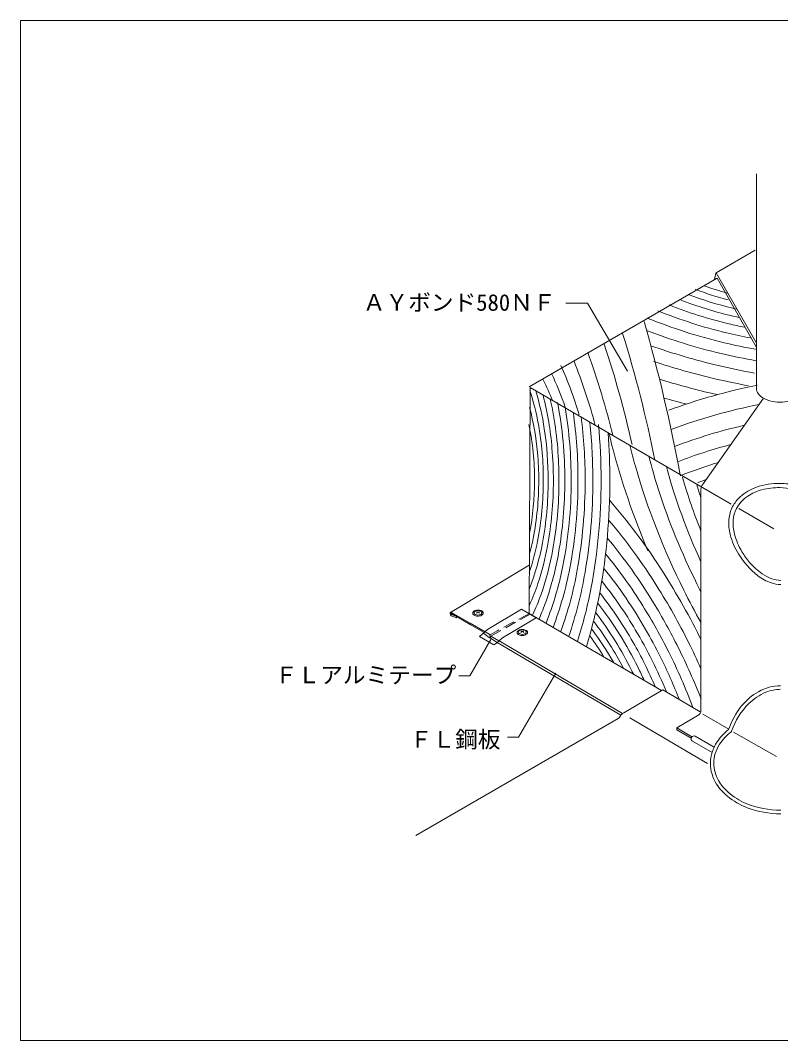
# Model space of a CAD drawing. Units: millimetres on the paper, with parts at other scales. Extents: x -135 to 135, y -94 to 92.
# Drawn here: x -135 to -0.9, y -88 to 92 of the extents above; entities that cross this region are included whole.
import ezdxf
from ezdxf.enums import TextEntityAlignment as Align

# ---------------------------------------------------------------- set-up
doc = ezdxf.new("R2010")
doc.units = ezdxf.units.MM
doc.linetypes.add('DASHED2', pattern=[3, 2, -1])
for name, color, linetype, lineweight in [('D-0', 7, 'Continuous', 18), ('E-0', 7, 'Continuous', 18), ('F-F', 7, 'Continuous', 18)]:
    doc.layers.add(name, color=color, linetype=linetype, lineweight=lineweight)
doc.styles.add('ＭＳ ゴシック', font='')
doc.styles.get('ＭＳ ゴシック').set_extended_font_data('MS Gothic')

msp = doc.modelspace()

# ---------------------------------------------------------------- linework, layer by layer
at = {"layer": 'D-0'}
for p, q in [((-5.146, 64.938), (-5.146, 27.038)), ((-45.266, 27.358), (-12.226, 46.478)), ((-45.106, 27.218), (-45.246, -12.622)), ((-9.635, 6.668), (-45.106, 27.218)), ((-3.946, 25.338), (-14.566, 10.218)), ((-14.966, 8.958), (-14.966, -29.762)), ((-2.126, 2.318), (-8.246, 5.858)), ((-45.246, -12.622), (-21.926, -26.242)), ((-29.086, -30.562), (-50.886, -17.762)), ((-28.766, -30.302), (-50.566, -17.482)), ((-15.186, -16.762), (-14.946, -17.242)), ((-14.646, -30.422), (-10.06, -33.045)), ((-65.226, -51.802), (-29.566, -31.142)), ((-13.807, -39.119), (-27.506, -31.042)), ((-19.226, -32.802), (-16.558, -34.384)), ((-19.226, -33.162), (-16.693, -34.659)), ((-9.186, -33.562), (-1.626, -37.902)), ((-16.466, -35.162), (-12.981, -37.165)), ((-12.646, -36.222), (-15.966, -34.302))]:
    msp.add_line(p, q, dxfattribs=at)
at = {"layer": 'D-0', "linetype": 'DASHED2'}
for p, q in [((-52.019, -16.615), (-45.069, -12.772)), ((-52.326, -16.282), (-53.046, -15.882)), ((-53.266, -16.202), (-52.326, -16.902)), ((-52.017, -16.618), (-52.064, -16.988)), ((-50.892, -17.744), (-52.06, -17.01)), ((-50.589, -17.466), (-52.019, -16.615))]:
    msp.add_line(p, q, dxfattribs=at)
at = {"layer": 'D-0'}
for points in [[(-5.386, 51.438), (-12.246, 47.478), (-5.186, 35.198)], [(-5.186, 34.378), (-12.066, 46.538), (-12.586, 46.258), (-12.346, 47.418)], [(-45.246, -4.142), (-59.126, -12.442), (-58.946, -12.442), (-53.046, -15.862)], [(-53.046, -15.882), (-55.666, -14.362), (-58.986, -12.442)], [(-51.506, -18.182), (-51.046, -17.882), (-49.986, -16.962), (-44.006, -13.402), (-46.626, -11.902), (-52.626, -15.462)], [(-59.006, -13.062), (-58.066, -13.422), (-58.066, -13.202), (-58.986, -12.842)], [(-58.986, -12.662), (-55.666, -14.582), (-53.326, -15.942)], [(-52.626, -15.462), (-54.038, -16.701), (-51.506, -18.182)], [(-28.566, -30.142), (-21.666, -26.102), (-15.086, -29.982)], [(-15.306, -30.522), (-19.226, -32.822), (-19.226, -33.162)], [(-9.646, -33.542), (-9.566, -33.482), (-9.546, -33.402)]]:
    msp.add_lwpolyline(points, dxfattribs=at)
for centre, radius, start, end in [((6.536, 102.948), 61.435, 250.10912, 254.05022), ((4.715, 100.213), 60.647, 248.83101, 256.59414), ((4.203, 97.2), 56.373, 249.03638, 255.27504), ((7.116, 111.02), 74.544, 248.21753, 256.68955), ((5.049, 102.557), 64.349, 248.47041, 256.76276), ((9.421, 119.566), 85.041, 247.89076, 256.4898), ((-0.987, 74.751), 35.903, 255.97901, 258.27099), ((-21.367, -9.854), 52.468, 76.10378, 76.75535), ((-309.697, -42.351), 296.078, 10.53016, 15.92734), ((10.983, 126.655), 94.093, 247.89453, 256.56086), ((2.298, 87.59), 50.639, 255.89191, 259.13716), ((-242.692, -29.624), 223.983, 11.34529, 17.23445), ((11.693, 131.036), 100.499, 248.86352, 256.73562), ((9.247, 119.214), 84.658, 256.54911, 259.48295), ((-198.101, -20.882), 175.179, 12.54832, 18.55338), ((16.902, 151.026), 123.339, 250.72817, 256.49275), ((11, 127.257), 94.683, 256.63537, 260.12029), ((-160.885, -12.704), 134.131, 13.58333, 20.10297), ((15.82, 150.103), 120.004, 256.90675, 259.89971), ((-111.506, -0.424), 78.478, 16.92186, 23.69867), ((-133.909, -6.33), 103.858, 14.99269, 21.57325), ((16.692, 152.68), 127.296, 251.67721, 256.73996), ((17.577, 157.52), 129.814, 256.8727, 259.74856), ((-102.232, 1.583), 67.109, 19.27737, 24.78724), ((-103.354, -0.967), 67.408, 22.56352, 25.99551), ((19.468, 164.234), 141.821, 252.87793, 256.69691), ((16.415, -77.749), 107.554, 101.52077, 110.1562), ((27.241, 202.059), 177.78, 257.08122, 259.04458), ((-3.588, 27.05), 1.558, 180.43887, 215.02218), ((-83.645, 13.671), 40.631, 9.93983, 18.73065), ((-88.955, 13.048), 46.877, 8.45207, 16.82705), ((-96.893, 11.977), 55.845, 4.668, 14.32876), ((23.582, 182.856), 163.795, 254.03654, 255.50123), ((-8.636, 44.746), 19.074, 256.26114, 259.39594), ((-2.96, 27.431), 2.291, 213.82473, 231.59405), ((-2.333, 28.179), 3.267, 231.11921, 240.42077), ((-1.511, 29.685), 4.982, 240.7393, 259.9993), ((-87.375, 12.148), 43.737, 4.70376, 15.28587), ((-101.666, 11.614), 61.638, 1.89156, 12.65594), ((-107.933, 11.243), 68.969, 359.63032, 11.1483), ((-114.823, 11.006), 76.978, 359.84543, 9.5206), ((14.078, -71.364), 97.426, 101.10449, 110.59092), ((-4.619, 24.141), 0.118, 83.56481, 124.50767), ((-1.047, 31.652), 7.001, 259.06273, 288.43228), ((-118.654, 11.05), 82.009, 359.82404, 8.30681), ((-122.965, 11.045), 87.58, 359.83879, 7.25074), ((-90.911, 11.091), 46.606, 359.63988, 11.8959), ((-96.587, 11.107), 53.822, 359.6709, 10.24958), ((-100.83, 10.997), 58.925, 359.80682, 8.72785), ((-132.221, 10.925), 98.195, 359.92589, 5.89957), ((-137.257, 10.875), 104.691, 359.95817, 5.37322), ((12.885, -68.398), 91.219, 102.78831, 110.86642), ((-143.789, 10.957), 112.764, 359.91947, 4.1811), ((77.979, 44.753), 112.116, 193.17553, 194.33198), ((-106.424, 10.83), 65.438, 359.97183, 4.9899), ((98.438, 50.684), 133.408, 194.62457, 203.06477), ((77.472, 42.596), 108.024, 193.68561, 195.69367), ((10.356, -60.911), 80.596, 104.38419, 111.38035), ((-97.942, 10.847), 54.376, 359.94802, 5.156), ((72.168, 39.292), 99.286, 194.05613, 197.6634), ((-111.801, 10.813), 71.795, 359.98815, 2.26318), ((95.256, 48.256), 126.679, 195.98221, 206.62836), ((79.965, 40.48), 104.615, 195.08239, 204.87286), ((9.903, -59.394), 76.558, 106.53519, 111.86251), ((70.317, 36.136), 91.895, 195.61619, 201.90111), ((-71.258, 167.103), 166.271, 289.59143, 290.119), ((-93.091, 10.782), 48.785, 349.10088, 0.01846), ((-96.761, 10.774), 53.195, 348.96248, 0.02549), ((-99.52, 10.772), 56.755, 349.17457, 0.02675), ((-102.644, 10.766), 60.738, 349.64099, 0.03053), ((-105.689, 10.764), 64.704, 349.73317, 0.02985), ((-108.984, 10.769), 68.978, 349.92341, 0.0243), ((-113.126, 10.761), 74.161, 350.10132, 0.02882), ((-116.345, 10.762), 78.499, 348.97797, 0.02635), ((-120.207, 10.77), 83.561, 349.36996, 0.01908), ((-125.752, 10.76), 90.367, 349.98855, 0.02424), ((-130.192, 10.772), 96.166, 350.30298, 0.01544), ((-134.931, 10.757), 102.365, 349.42687, 0.02293), ((-141.102, 10.763), 110.076, 349.85802, 0.01815), ((91.749, 46.106), 120.013, 197.92647, 206.46692), ((45.451, 27.314), 63.509, 195.70997, 197.95337), ((-12.312, 8.985), 2.654, 168.19398, 180.58391), ((-13.463, 9.264), 1.471, 146.95767, 169.66002), ((-14.084, 9.675), 0.726, 131.54282, 147.37888), ((-2.216, 1.474), 8.688, 109.91488, 132.17667), ((-2.192, 1.406), 8.03, 104.43696, 124.23801), ((-1.225, -1.89), 12.19, 88.96913, 108.91121), ((-1.335, -1.367), 10.93, 88.37685, 105.16034), ((-1.161, -2.892), 12.451, 67.48835, 89.37843), ((-1.099, -3.091), 13.39, 77.09269, 89.60236), ((-109.125, -60.44), 103.377, 32.79374, 40.98332), ((-3.332, 2.889), 6.891, 133.20379, 151.11183), ((-3.362, 2.983), 6.068, 123.4832, 151.71944), ((-4.349, 3.553), 5.681, 152.01981, 176.27406), ((-3.987, 3.429), 5.307, 152.76005, 175.46967), ((-105.534, -59.41), 97.565, 31.93372, 40.41078), ((-2.085, 3.299), 7.957, 175.50818, 194.7559), ((-1.202, 3.359), 8.091, 176.53535, 194.18779), ((-86.351, 8.51), 43.396, 341.3025, 348.84243), ((-86.279, 9.002), 42.569, 344.76837, 348.60317), ((-101.174, -57.666), 90.894, 31.07767, 39.88314), ((1.684, 4.116), 11.811, 193.93118, 211.87794), ((2.876, 4.585), 12.346, 195.06364, 210.82693), ((-87.111, 8.166), 44.992, 338.58486, 349.34146), ((-91.867, 8.537), 50.706, 341.76289, 349.42644), ((-94.177, 8.379), 53.982, 340.78691, 349.67156), ((4.154, 5.383), 13.852, 210.95421, 220.60147), ((-96.63, 8.17), 57.466, 341.08583, 349.81897), ((-95.198, -54.608), 82.311, 31.74926, 39.54512), ((3.585, 5.011), 13.9, 210.87499, 232.09085), ((-97.208, 7.418), 59.077, 339.75156, 348.61287), ((-100.459, 7.398), 63.531, 339.25828, 349.07392), ((-104.971, 7.454), 69.328, 340.43558, 349.69367), ((-93.284, -54.461), 78.88, 29.64045, 39.07265), ((-125.86, -71.86), 123.631, 26.46591, 33.04189), ((1.95, 3.323), 10.839, 219.91309, 235.81712), ((-110.277, 7.69), 76.017, 341.31628, 350.06476), ((-88.013, -51.664), 71.325, 30.45689, 38.74787), ((0.528, 1.324), 9.114, 233.01138, 250.39838), ((-0.067, 0.188), 7.113, 235.0727, 250.56795), ((-0.858, -2.262), 4.54, 249.69604, 269.65518), ((-79.614, 4.684), 37.864, 335.26073, 341.49801), ((-112.483, 7.068), 79.623, 342.02605, 349.07213), ((-117.857, 7.089), 86.549, 342.82919, 349.54256), ((-119.938, -69.001), 114.864, 26.50372, 32.19317), ((92.923, 46.706), 123.898, 206.47119, 209.48776), ((139.856, 71.639), 174.463, 206.93228, 207.46398), ((-0.789, -2.009), 5.534, 251.66796, 269.00073), ((-79.887, 3.708), 38.952, 334.8564, 340.35665), ((-81.902, 3.441), 42, 336.08956, 340.6749), ((-87.338, -52.041), 69.481, 29.58097, 38.2125), ((-113.745, -65.825), 105.874, 26.46518, 31.34788), ((-58.921, -12.614), 0.285, 170.25553, 181.57324), ((-59.051, -12.578), 0.151, 64.29114, 175.42689), ((-54.887, -12.574), 0.329, 161.90445, 207.91913), ((-54.699, -12.689), 0.546, 116.90201, 156.59588), ((-54.734, -12.512), 0.262, 170.35986, 224.05926), ((-54.6, -12.587), 0.409, 116.99039, 163.12411), ((-54.279, -13.597), 1.546, 86.45302, 115.52991), ((-54.286, -13.171), 1.073, 62.22278, 117.77722), ((-54.608, -12.901), 0.601, 59.81341, 85.98113), ((-53.116, -14.052), 2.05, 125.47233, 135.00039), ((-54.925, -13.54), 1.313, 45.6035, 61.88883), ((-53.985, -12.98), 0.679, 91.71309, 118.14974), ((-54.224, -13.332), 1.278, 62.09549, 88.19512), ((-54.033, -12.673), 0.514, 41.8239, 61.26868), ((-53.972, -12.437), 0.409, 296.99039, 343.12411), ((-53.838, -12.512), 0.262, 350.35986, 44.05926), ((-53.969, -12.824), 0.711, 48.27952, 61.14699), ((-53.71, -12.575), 0.354, 344.14894, 52.72096), ((-81.836, -49.687), 60.968, 26.22901, 37.55975), ((-85.205, -51.349), 65.959, 26.24481, 37.91092), ((-108.962, -63.618), 98.758, 26.55905, 31.99243), ((-58.593, -12.609), 0.613, 181.23906, 227.64885), ((-58.99, -12.717), 0.0556, 85.25795, 184.74205), ((-58.909, -12.728), 0.137, 177.22768, 235.90242), ((-54.674, -12.461), 0.57, 207.94907, 241.55913), ((-54.347, -11.832), 1.278, 242.09549, 268.19512), ((-54.539, -12.351), 0.514, 221.8239, 241.26868), ((-54.286, -11.853), 1.073, 242.22278, 297.77722), ((-54.292, -11.567), 1.546, 266.45302, 295.52991), ((-53.91, -12.453), 0.583, 299.17319, 337.95334), ((-83.513, 2.745), 44.613, 337.53621, 339.29585), ((-79.242, -48.594), 57.038, 27.44887, 37.25925), ((-47.053, -15.993), 0.342, 162.80906, 232.38944), ((-46.876, -16.111), 0.549, 117.03102, 156.46687), ((-46.914, -15.912), 0.262, 170.35986, 224.05926), ((-46.78, -15.987), 0.409, 116.99039, 163.12411), ((-46.468, -16.848), 1.392, 84.89705, 118.22961), ((-46.719, -15.751), 0.514, 221.8239, 241.26868), ((-46.466, -16.571), 1.073, 62.22278, 117.77722), ((-45.91, -16.746), 1.106, 121.38211, 139.0906), ((-46.932, -16.575), 0.893, 59.98535, 77.93963), ((-46.054, -16.598), 0.906, 98.38726, 118.48263), ((-47.105, -16.96), 1.313, 45.6035, 61.88883), ((-46.421, -16.63), 1.171, 59.45003, 86.22019), ((-46.213, -16.073), 0.514, 41.8239, 61.26868), ((-46.152, -15.837), 0.409, 296.99039, 343.12411), ((-46.018, -15.912), 0.262, 350.35986, 44.05926), ((-46.154, -16.263), 0.72, 47.73222, 62.87747), ((-46.073, -15.851), 0.568, 295.79502, 334.20498), ((-45.869, -15.988), 0.327, 340.38927, 52.32237), ((-73.927, -45.524), 49.847, 29.17919, 37.09203), ((-99.214, -58.695), 84.546, 26.52208, 30.71658), ((-105.473, -62.015), 93.212, 26.62499, 29.97082), ((-52.26, -16.795), 0.125, 238.38891, 323.43335), ((-46.785, -15.746), 0.704, 227.38886, 241.05898), ((-46.531, -15.353), 1.171, 239.45003, 266.22019), ((-46.466, -15.253), 1.073, 242.22278, 297.77722), ((-46.484, -15.136), 1.392, 264.89705, 298.22961), ((-74.661, -46.513), 50.023, 31.49233, 36.72321), ((-96.684, -57.793), 80.449, 26.75101, 29.85762), ((-123.864, -70.973), 119.257, 24.03414, 26.51014), ((-107.954, -63.201), 97.67, 20.35863, 26.60415), ((-119.125, -68.735), 111.988, 21.49439, 26.57134), ((-96.836, -57.174), 80.309, 23.13439, 26.30792), ((-94.862, -56.982), 79.888, 22.44466, 26.81671), ((-98.521, -58.679), 85.503, 21.12651, 26.71472), ((3.511, -7.366), 34.297, 206.63516, 207.87549), ((-65.003, -41.988), 43.703, 23.6995, 26.94887), ((0.171, -35.358), 10.2, 118.99521, 141.15483), ((0.282, -35.521), 9.747, 112.73868, 134.18583), ((-0.883, -33.24), 7.838, 90.1684, 119.76449), ((-0.819, -33.242), 7.221, 90.68881, 111.6747), ((2.438, -37.488), 12.661, 134.98065, 161.17371), ((-28.357, -31.116), 0.901, 136.28199, 151.15751), ((-27.62, -31.783), 1.894, 119.95504, 137.1112), ((-15.631, -29.992), 0.622, 301.59042, 330.97847), ((-16.083, -29.786), 1.117, 332.94812, 1.22001), ((2.279, -37.267), 13.041, 140.42956, 161.4659), ((-29.826, -30.6), 0.601, 295.64428, 314.62411), ((-30.444, -29.983), 1.474, 314.8719, 331.70691), ((-4.004, -40.801), 9.796, 128.37637, 145.69091), ((-4.678, -40.192), 8.301, 126.7611, 147.38422), ((-16.179, -34.729), 0.519, 154.03547, 236.47477), ((-16.207, -34.737), 0.497, 60.94313, 151.83595), ((-6.126, -39.236), 7.161, 146.47023, 178.77024), ((-6.548, -39.1), 6.138, 146.56003, 179.82909), ((-6.575, -39.059), 6.71, 180.19182, 213.24118), ((-6.341, -38.991), 6.346, 180.82308, 209.46304), ((-4.674, -37.973), 8.897, 212.38132, 231.12874), ((-4.483, -37.789), 8.555, 210.34823, 228.4107), ((-2.528, -35.517), 12.156, 230.51633, 249.49753), ((-2.246, -34.996), 12.13, 229.26303, 246.96697), ((-0.877, -31.206), 16.156, 247.75889, 270.03883), ((-1.027, -32.076), 15.907, 248.77714, 270.58251)]:
    msp.add_arc(centre, radius, start, end, dxfattribs=at)
at = {"layer": 'D-0', "linetype": 'DASHED2'}
for centre, radius, start, end in [((141.547, -364.248), 398.13, 117.99257, 119.11644), ((-52.705, -16.72), 0.579, 359.78536, 49.10255), ((-52.39, -16.739), 0.264, 330.37468, 3.7492)]:
    msp.add_arc(centre, radius, start, end, dxfattribs=at)
at = {"layer": 'E-0'}
for p, q in [((-52.029, -17.255), (-55.722, -23.655)), ((-40.58, -23.15), (-47.114, -34.472)), ((-55.722, -23.655), (-57.666, -23.655)), ((-47.114, -34.472), (-49.058, -34.472))]:
    msp.add_line(p, q, dxfattribs=at)
msp.add_lwpolyline([(-27.92, 30.093), (-34.958, 42.099), (-38.81, 42.099)], dxfattribs=at)
at = {"layer": 'F-F'}
msp.add_line((-135, 92), (-135, -88), dxfattribs=at)
msp.add_lwpolyline([(-135, 92), (135, 92), (135, -88), (-135, -88)], dxfattribs=at)

# ---------------------------------------------------------------- texts
at = {"layer": 'E-0', "style": 'ＭＳ ゴシック'}
for s, p in [('ＡＹボンド580ＮＦ', (-74.6, 39.889)), ('ＦＬアルミテープ', (-90.119, -25.835)), ('ＦＬ鋼板', (-66.316, -37.194))]:
    msp.add_text(s, height=2.933, dxfattribs=at).set_placement(p, align=Align.BOTTOM_LEFT)

doc.saveas('drawing.dxf')
